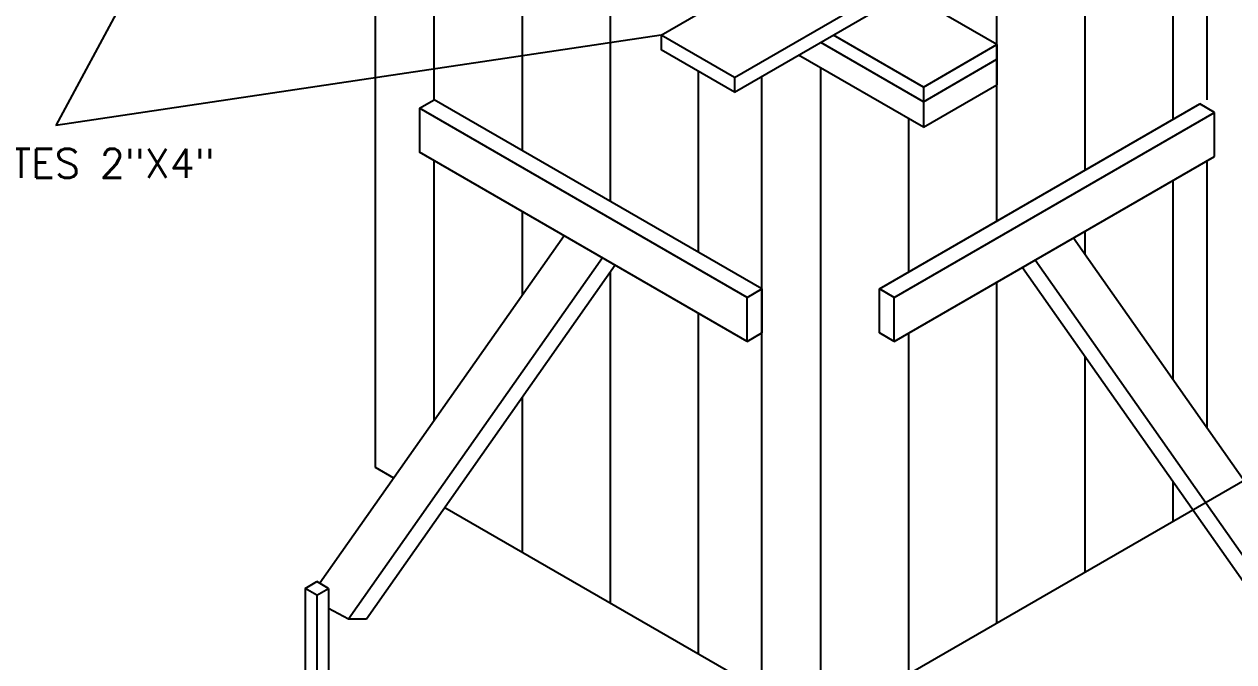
# Model space of a CAD drawing. Header units: feet. Extents: x 317 to 512, y -141 to 162.
# Drawn here: x 400.94 to 406.54, y -110.73 to -107.78 of the extents above; entities that cross this region are included whole.
import ezdxf

# ---------------------------------------------------------------- set-up
doc = ezdxf.new("R2010")
doc.units = ezdxf.units.FT
doc.header["$MEASUREMENT"] = 0
doc.styles.add('ROMANS', font='romans.shx')

msp = doc.modelspace()

# ---------------------------------------------------------------- linework, layer by layer
at = {"color": 3}
for p, q in [((403.88833, -107.83347, 0.74031), (407.36773, -105.82464, 0.74031)), ((404.22827, -108.02973, 0.74031), (407.70767, -106.0209, 0.74031)), ((404.22827, -108.09772, 0.74031), (407.70767, -106.08889, 0.74031)), ((405.44294, -107.87798, 0.74031), (405.0259, -107.63721, 0.74031)), ((404.22827, -108.02973, 0.74031), (403.88833, -107.83347, 0.74031)), ((403.88833, -107.83347, 0.74031), (403.88833, -107.90146, 0.74031)), ((405.103, -108.07424, 0.74031), (404.68596, -107.83347, 0.74031)), ((405.103, -108.14223, 0.74031), (404.62708, -107.86746, 0.74031)), ((405.103, -108.07424, 0.74031), (405.44294, -107.87798, 0.74031)), ((405.44294, -107.87798, 0.74031), (405.44294, -108.06373, 0.74031)), ((404.22827, -108.09772, 0.74031), (403.88833, -107.90146, 0.74031)), ((405.103, -108.25999, 0.74031), (404.5251, -107.92634, 0.74031)), ((405.103, -108.14223, 0.74031), (405.44294, -107.94597, 0.74031)), ((404.22827, -108.02973, 0.74031), (404.22827, -108.09772, 0.74031)), ((405.103, -108.25999, 0.74031), (405.44294, -108.06373, 0.74031)), ((405.103, -108.07424, 0.74031), (405.103, -108.25999, 0.74031)), ((402.77028, -108.172, 0.74031), (402.83827, -108.13275, 0.74031)), ((404.28715, -109.04776, 0.74031), (402.77028, -108.172, 0.74031)), ((402.77028, -108.172, 0.74031), (402.77028, -108.37596, 0.74031)), ((404.35513, -109.00851, 0.74031), (402.83827, -108.13275, 0.74031)), ((404.89904, -109.00851, 0.74031), (406.38191, -108.15237, 0.74031)), ((406.4499, -108.19163, 0.74031), (406.38191, -108.15237, 0.74031)), ((404.96702, -109.04776, 0.74031), (406.4499, -108.19163, 0.74031)), ((406.4499, -108.39559, 0.74031), (406.4499, -108.19163, 0.74031)), ((404.28715, -109.25173, 0.74031), (402.77028, -108.37596, 0.74031)), ((404.96702, -109.25173, 0.74031), (406.4499, -108.39559, 0.74031)), ((403.44004, -108.76265, 0.74031), (402.30902, -110.37151, 0.74031)), ((405.79713, -108.77246, 0.74031), (406.97646, -110.45004, 0.74031)), ((403.61738, -108.86504, 0.74031), (402.44193, -110.53709, 0.74031)), ((403.6765, -108.89917, 0.74031), (402.52504, -110.53709, 0.74031)), ((405.61979, -108.87485, 0.74031), (406.79524, -110.5469, 0.74031)), ((405.56067, -108.90898, 0.74031), (406.71213, -110.5469, 0.74031)), ((404.28715, -109.04776, 0.74031), (404.35513, -109.00851, 0.74031)), ((404.35513, -109.00851, 0.74031), (404.35513, -109.21247, 0.74031)), ((404.96702, -109.04776, 0.74031), (404.89904, -109.00851, 0.74031)), ((404.89904, -109.21247, 0.74031), (404.89904, -109.00851, 0.74031)), ((404.28715, -109.25173, 0.74031), (404.28715, -109.04776, 0.74031)), ((404.96702, -109.25173, 0.74031), (404.96702, -109.04776, 0.74031)), ((404.28715, -109.25173, 0.74031), (404.35513, -109.21247, 0.74031)), ((404.96702, -109.25173, 0.74031), (404.89904, -109.21247, 0.74031)), ((402.65112, -109.88487, 0.74031), (402.56632, -109.83591, 0.74031)), ((402.44193, -110.53709, 0.74031), (402.34938, -110.48762, 0.74031)), ((402.52504, -110.53709, 0.74031), (402.44193, -110.53709, 0.74031))]:
    msp.add_line(p, q, dxfattribs=at)
at = {"color": 2}
for p in [(402.00869, -106.53911, 0.74031), (403.88833, -107.83347, 0.74031)]:
    msp.add_line(p, (401.08727, -108.25155, 0.74031), dxfattribs=at)
at = {"color": 1}
for p, q in [((402.56632, -109.83591, 0.74031), (402.56632, -106.79544, 0.74031)), ((406.4159, -108.13275, 0.74031), (406.4159, -106.83469, 0.74031)), ((406.25879, -108.22346, 0.74031), (406.25879, -106.9254, 0.74031)), ((402.83827, -108.13275, 0.74031), (402.83827, -106.95245, 0.74031)), ((405.85086, -108.45897, 0.74031), (405.85086, -107.16091, 0.74031)), ((403.24619, -108.36826, 0.74031), (403.24619, -107.18796, 0.74031)), ((403.65412, -108.60378, 0.74031), (403.65412, -107.42348, 0.74031)), ((405.44294, -108.69449, 0.74031), (405.44294, -107.39643, 0.74031)), ((404.06205, -108.8393, 0.74031), (404.06205, -108.00175, 0.74031)), ((404.62708, -111.0257, 0.74031), (404.62708, -107.98522, 0.74031)), ((404.35513, -110.86869, 0.74031), (404.35513, -108.02447, 0.74031)), ((405.03501, -108.93, 0.74031), (405.03501, -108.22074, 0.74031)), ((402.83827, -109.61866, 0.74031), (402.83827, -108.41522, 0.74031)), ((406.4159, -109.65265, 0.74031), (406.4159, -108.41522, 0.74031)), ((406.25879, -109.42916, 0.74031), (406.25879, -108.50592, 0.74031)), ((403.24619, -109.0384, 0.74031), (403.24619, -108.65073, 0.74031)), ((405.85086, -108.8489, 0.74031), (405.85086, -108.74144, 0.74031)), ((403.65412, -110.46396, 0.74031), (403.65412, -108.931, 0.74031)), ((405.44294, -110.55466, 0.74031), (405.44294, -108.97696, 0.74031)), ((404.06205, -110.69947, 0.74031), (404.06205, -109.12176, 0.74031)), ((405.03501, -110.79018, 0.74031), (405.03501, -109.21247, 0.74031)), ((405.85086, -110.31915, 0.74031), (405.85086, -109.32177, 0.74031)), ((403.24619, -110.22844, 0.74031), (403.24619, -109.51127, 0.74031)), ((404.62708, -111.0257, 0.74031), (406.68785, -109.83591, 0.74031)), ((406.25879, -110.08363, 0.74031), (406.25879, -109.90203, 0.74031)), ((404.62708, -111.0257, 0.74031), (402.88758, -110.02139, 0.74031))]:
    msp.add_line(p, q, dxfattribs=at)
at = {"color": 7}
for p, q in [((402.2406, -110.39481, 0.74031), (402.29499, -110.36341, 0.74031)), ((402.2406, -110.39481, 0.74031), (402.2406, -111.11289, 0.74031)), ((402.29499, -110.42621, 0.74031), (402.2406, -110.39481, 0.74031)), ((402.34938, -110.39481, 0.74031), (402.29499, -110.36341, 0.74031)), ((402.29499, -110.42621, 0.74031), (402.34938, -110.39481, 0.74031)), ((402.34938, -110.39481, 0.74031), (402.34938, -111.11289, 0.74031)), ((402.29499, -110.42621, 0.74031), (402.29499, -111.18088, 0.74031))]:
    msp.add_line(p, q, dxfattribs=at)

# ---------------------------------------------------------------- texts
at = {"color": 2, "style": 'ROMANS'}
msp.add_text('VIROTES 2"X4"', height=0.135, dxfattribs=at).set_placement((400.48045, -108.49502, 0.74031))

doc.saveas('drawing.dxf')
